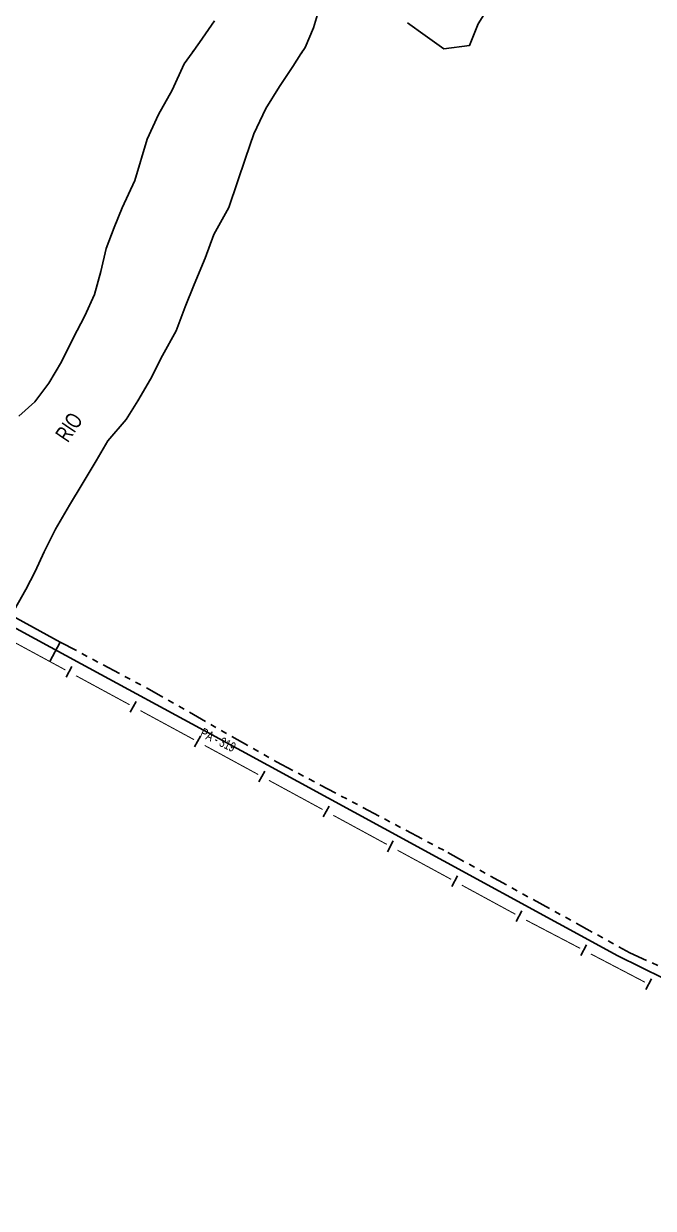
# Model space of a CAD drawing. Extents: x 205807 to 207855, y 4874692 to 4876446.
# Drawn here: x 206613.5 to 206768.4, y 4874702.9 to 4874994.3 of the extents above; entities that cross this region are included whole.
import ezdxf

# ---------------------------------------------------------------- set-up
doc = ezdxf.new("R2010")
doc.units = 0
doc.header["$LTSCALE"] = 1.5
doc.header["$MEASUREMENT"] = 0
doc.linetypes.add('TRACO_25', pattern=[8, 3, -1, 1, -1, 1, -1])
for name, color, linetype in [('HD-CURSO-PERENE', 170, 'CONTINUOUS'), ('HD-TXT-PERENE', 170, 'CONTINUOUS'), ('LM-LIM-SETORES-BAIRROS', 250, 'CONTINUOUS'), ('SV-FX-DOM-EST', 20, 'CONTINUOUS'), ('SV-PONTE-BUEIRO', 251, 'CONTINUOUS'), ('SV-ROD-ESTADUAIS', 20, 'CONTINUOUS'), ('SV-TXT-ROD-EST', 7, 'CONTINUOUS')]:
    doc.layers.add(name, color=color, linetype=linetype)
doc.styles.add('ARIAL', font='ARIAL.SHX')

msp = doc.modelspace()

# ---------------------------------------------------------------- linework, layer by layer
at = {"layer": 'HD-CURSO-PERENE', "linetype": 'Continuous'}
for points in [[(206686.226517, 4874998.202067, 2.567813), (206684.760376, 4874993.302947, 2.567813), (206682.713732, 4874988.464979, 2.567813), (206681.692936, 4874986.862807, 2.567813), (206679.71307, 4874983.755345, 2.567813), (206676.432106, 4874978.841304, 2.567813), (206673.059221, 4874973.410565, 2.567813), (206670.133104, 4874967.163495, 2.567813), (206668.076828, 4874961.186994, 2.567813), (206666.08577, 4874955.39302, 2.567813), (206663.979116, 4874949.106456, 2.567813), (206660.254948, 4874942.43111, 2.257467), (206658.13584, 4874936.57724, 2.257467), (206655.38387, 4874930.1679, 2.257467), (206653.23943, 4874924.673749, 2.257467), (206650.975065, 4874918.734669, 2.257467), (206647.606633, 4874912.663735, 2.257467), (206644.650176, 4874906.856844, 2.257467), (206641.566108, 4874901.491347, 2.257467), (206638.712004, 4874896.912102, 2.257467), (206634.201653, 4874891.691986, 2.257467), (206631.268991, 4874886.746904, 2.257467), (206627.874494, 4874880.995785, 2.257467), (206624.745765, 4874875.806732, 2.257467), (206621.285962, 4874869.97695, 2.257467), (206618.476372, 4874864.34306, 2.257467), (206616.328711, 4874859.543547, 2.257467), (206614.035134, 4874855.058018, 2.257467), (206610.395957, 4874848.679281, 2.257467)], [(206728.483597, 4874999.344633, 2.567813), (206725.320732, 4874994.278205, 2.567813), (206723.165979, 4874988.89184, 2.567813), (206716.871301, 4874988.074694, 2.567813), (206712.219614, 4874991.422478, 2.567813), (206707.92411, 4874994.53603, 2.567813)], [(206660.387985, 4874995.027223, 2.567813), (206656.721508, 4874989.702734, 2.567813), (206654.904569, 4874987.140141, 2.567813), (206652.991902, 4874984.442533, 2.567813), (206649.999961, 4874977.94128, 2.567813), (206646.614335, 4874971.94533, 2.567813), (206643.824793, 4874965.848271, 2.567813), (206640.79715, 4874955.738201, 2.554287), (206637.679768, 4874948.992129, 2.554287), (206635.746844, 4874944.148839, 2.554287), (206633.808501, 4874939.01025, 2.554287), (206632.467585, 4874933.36594, 2.554287), (206630.918888, 4874927.709396, 2.554287), (206628.531158, 4874922.44316, 2.554287), (206625.660362, 4874916.954076, 2.554287), (206622.750762, 4874911.090458, 2.554287), (206619.701396, 4874905.876027, 2.554287), (206616.200593, 4874901.292434, 2.554287), (206612.287596, 4874897.738155, 2.554287)], [(206655.202661, 4874987.560567, 2.567813), (206654.904569, 4874987.140141, 2.567813)], [(206681.692936, 4874986.862807, 2.567813), (206681.968894, 4874987.295932, 2.567813)]]:
    msp.add_polyline3d(points, dxfattribs=at)
at = {"layer": 'LM-LIM-SETORES-BAIRROS', "const_width": 0.25}
for points in [[(206610.532384, 4874842.452209), (206623.721401, 4874835.307293)], [(206626.359205, 4874833.87831), (206639.548222, 4874826.733393)], [(206642.186025, 4874825.30441), (206655.375042, 4874818.159494)], [(206658.011349, 4874816.727752), (206671.192037, 4874809.567482)], [(206673.828175, 4874808.135428), (206687.008863, 4874800.975158)], [(206689.645, 4874799.543104), (206702.825688, 4874792.382835)], [(206705.461826, 4874790.950781), (206718.642514, 4874783.790511)], [(206721.278652, 4874782.358457), (206734.45934, 4874775.198187)], [(206737.095477, 4874773.766133), (206737.573078, 4874773.506682)], [(206737.573078, 4874773.506682), (206750.386124, 4874766.812239)], [(206753.04508, 4874765.423012), (206766.339861, 4874758.476876)]]:
    msp.add_lwpolyline(points, dxfattribs=at)
at = {"layer": 'LM-LIM-SETORES-BAIRROS'}
for points in [[(206623.886177, 4874833.512064), (206625.315161, 4874836.149867)], [(206639.712998, 4874824.938164), (206641.141981, 4874827.575967)], [(206655.537897, 4874816.364386), (206656.969951, 4874819.000523)], [(206671.354723, 4874807.772062), (206672.786776, 4874810.4082)], [(206687.171548, 4874799.179738), (206688.603602, 4874801.815876)], [(206702.988374, 4874790.587415), (206704.420428, 4874793.223552)], [(206718.8052, 4874781.995091), (206720.237253, 4874784.631229)], [(206734.622025, 4874773.402767), (206736.054079, 4874776.038905)], [(206750.577829, 4874765.019685), (206751.967056, 4874767.678641)], [(206766.531566, 4874756.684322), (206767.920794, 4874759.343279)]]:
    msp.add_lwpolyline(points, dxfattribs=at)
at = {"layer": 'SV-FX-DOM-EST', "linetype": 'TRACO_25'}
msp.add_polyline3d([(206622.459944, 4874842.156734, 6.473837), (206643.833936, 4874830.812152, 6.473837), (206675.716485, 4874812.690195, 6.808712), (206717.856428, 4874790.385147, 7.090311), (206762.658507, 4874765.677086, 7.661119), (206776.754584, 4874759.312453, 8.056879), (206777.305705, 4874759.02671, 8.62781), (206805.683121, 4874746.500492, 9.353499)], dxfattribs=at)
at = {"layer": 'SV-PONTE-BUEIRO', "linetype": 'Continuous'}
msp.add_polyline3d([(206619.902558, 4874837.376084, 7.493682), (206622.459944, 4874842.156734, 7.493682), (206578.619312, 4874866.184877, 7.493682), (206575.914102, 4874861.20605, 7.493682)], dxfattribs=at)
at = {"layer": 'SV-ROD-ESTADUAIS', "linetype": 'Continuous'}
msp.add_polyline3d([(206576.67892, 4874864.415432, 6.519502), (206627.654405, 4874836.802169, 6.458616), (206659.66592, 4874819.389462, 6.466227), (206702.174276, 4874796.279428, 6.861987), (206759.644138, 4874764.980781, 7.653508), (206776.632787, 4874756.588028, 7.897053), (206811.577889, 4874741.162735, 9.353499), (206857.410149, 4874724.796247, 10.029142), (206899.896123, 4874712.812957, 10.454547), (206943.237909, 4874704.840044, 10.729809), (206956.108336, 4874702.855114, 10.729809)], dxfattribs=at)

# ---------------------------------------------------------------- texts
at = {"layer": 'HD-TXT-PERENE', "style": 'ARIAL', "width": 0.7}
msp.add_text('RIO', height=4, rotation=56, dxfattribs=at).set_placement((206624.335691, 4874891.046684))
at = {"layer": 'SV-TXT-ROD-EST', "style": 'ARIAL', "width": 0.7}
msp.add_text('PA - 319', height=2.4, rotation=334, dxfattribs=at).set_placement((206656.687486, 4874819.004187))

doc.saveas('drawing.dxf')
